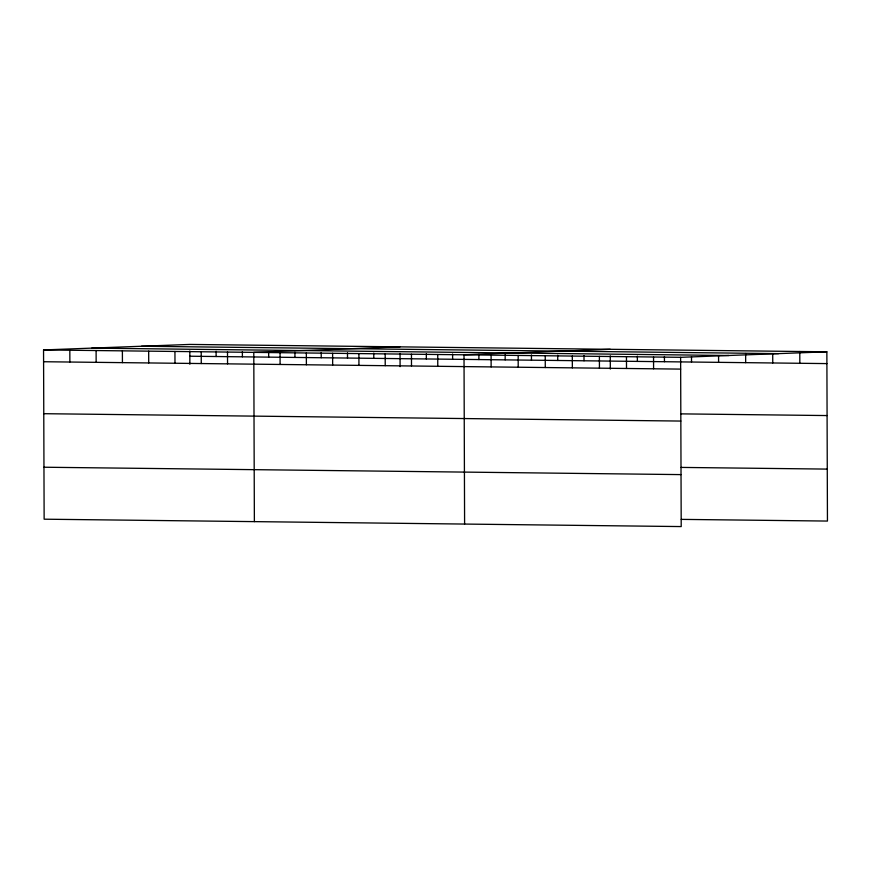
<?xml version="1.0" encoding="UTF-8"?>
<svg xmlns="http://www.w3.org/2000/svg" width="871" height="871" viewBox="0 0 871 871"><rect width="100%" height="100%" fill="white"/><g stroke="black" fill="none" stroke-linecap="round" stroke-linejoin="round"><path stroke-width="1.31" d="M826.862 351.808L680.621 357.317L681.209 526.574L44.138 519.192L43.55 349.935L189.791 344.426L826.862 351.808L827.45 521.065L681.242 519.377M400.029 346.865L253.788 352.363L254.376 521.631M610.255 349.304L464.014 354.802L464.602 524.059M141.527 346.244L778.598 353.626M91.814 348.117L728.875 355.499M43.55 349.935L680.621 357.317M189.834 356.217L826.906 363.599M43.594 361.726L680.654 369.108M680.872 413.867L827.08 415.565M43.768 413.692L680.839 421.063M681.057 467.411L827.265 469.099M43.964 467.226L681.024 474.608M799.785 351.492L799.828 363.283M772.719 353.8L772.751 362.967M745.641 353.484L745.674 362.663M718.575 355.793L718.597 362.347M691.509 356.794L691.52 362.031M664.431 356.479L664.453 361.715M653.544 357.001L653.588 368.792M637.354 356.163L637.376 361.4M626.467 356.685L626.51 368.477M610.277 355.847L610.321 369.086M599.39 356.37L599.433 368.161M583.995 355.542L584.016 360.79M572.312 356.054L572.356 367.845M557.723 355.237L557.734 360.485M545.246 355.749L545.279 367.54M531.441 354.933L531.462 360.18M518.169 355.433L518.201 367.224M505.158 354.628L505.18 359.875M491.092 355.118L491.135 366.909M478.887 354.323L478.898 359.571M452.604 354.018L452.626 359.266M437.732 354.497L437.775 366.288M426.322 353.724L426.344 358.961M411.46 354.192L411.493 365.983M400.05 353.419L400.094 366.647M385.178 353.887L385.222 365.678M373.768 353.114L373.79 358.351M358.896 353.582L358.939 365.374M347.485 352.809L347.507 358.046M332.624 353.278L332.657 365.069M321.214 352.505L321.225 357.741M306.342 352.973L306.385 364.764M294.931 352.2L294.953 357.437M280.059 352.668L280.103 364.47M268.649 351.895L268.671 357.132M242.378 351.59L242.388 356.827M227.505 352.069L227.549 363.86M216.095 351.285L216.117 356.522M201.223 351.764L201.266 363.555M189.813 350.98L189.856 364.22M174.94 351.459L174.984 363.251M148.669 351.155L148.712 362.946M122.386 350.85L122.43 362.641M96.104 350.545L96.148 362.336M69.832 350.24L69.865 362.031"/></g></svg>
